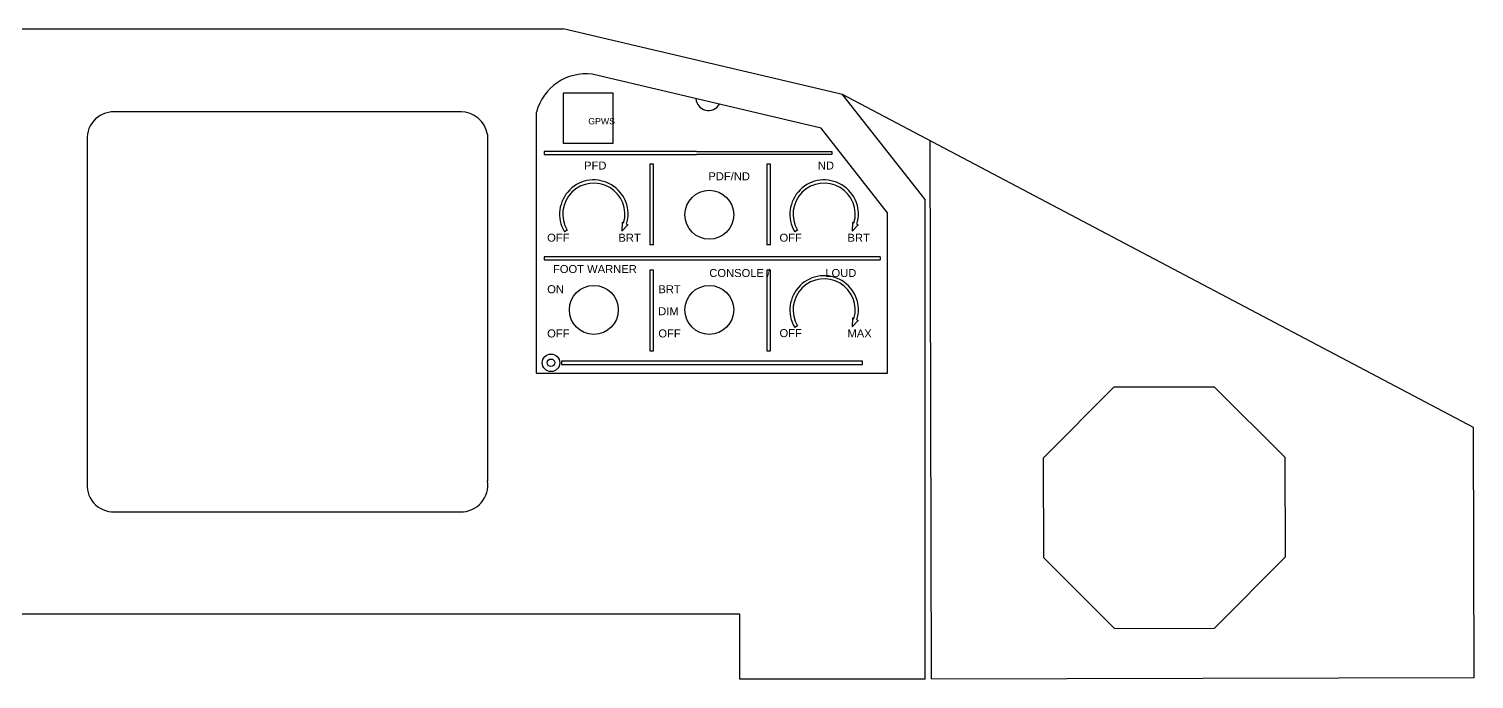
# Model space of a CAD drawing. Extents: x -28 to 311, y -2 to 142.
# Drawn here: x 116.92 to 139.67, y 34.48 to 44.71 of the extents above; entities that cross this region are included whole.
import ezdxf
from ezdxf.enums import TextEntityAlignment as Align

# ---------------------------------------------------------------- set-up
doc = ezdxf.new("R2010")
doc.units = 0
doc.header["$MEASUREMENT"] = 0
doc.layers.get('0').update_dxf_attribs({"linetype": 'CONTINUOUS'})
doc.styles.add('ARIAL', font='arial.ttf', dxfattribs={"height": 3.5})

msp = doc.modelspace()

# ---------------------------------------------------------------- linework, layer by layer
at = {"color": 5, "linetype": 'CONTINUOUS'}
for p, q in [((109.374, 44.714), (125.33, 44.714)), ((129.727, 43.679), (125.33, 44.714)), ((129.391, 43.151), (125.787, 44)), ((126.119, 43.703), (125.332, 43.703)), ((125.332, 43.703), (125.332, 42.917)), ((126.119, 42.917), (126.119, 43.703)), ((131.028, 42.026), (129.727, 43.679)), ((139.662, 38.438), (129.727, 43.679)), ((123.728, 43.409), (118.263, 43.409)), ((124.912, 39.293), (124.912, 43.403)), ((124.138, 43.053), (124.138, 37.597)), ((130.437, 41.821), (129.391, 43.151)), ((117.839, 42.922), (117.839, 37.597)), ((117.839, 42.922), (117.839, 37.597)), ((125.332, 42.917), (126.119, 42.917)), ((131.128, 34.481), (131.108, 42.95)), ((131.028, 34.478), (131.028, 42.026)), ((130.437, 39.293), (130.437, 41.821)), ((124.912, 39.293), (130.437, 39.293)), ((132.891, 37.961), (134.002, 39.077)), ((134.002, 39.077), (135.577, 39.081)), ((135.577, 39.081), (136.693, 37.97)), ((139.671, 34.501), (139.662, 38.438)), ((132.895, 36.386), (132.891, 37.961)), ((136.693, 37.97), (136.697, 36.395)), ((118.263, 37.11), (123.714, 37.11)), ((134.011, 35.275), (132.895, 36.386)), ((136.697, 36.395), (135.586, 35.279)), ((128.11, 35.502), (112.559, 35.502)), ((128.11, 34.478), (128.11, 35.502)), ((134.011, 35.275), (135.586, 35.279)), ((131.028, 34.478), (128.11, 34.478)), ((131.128, 34.481), (139.671, 34.501))]:
    msp.add_line(p, q, dxfattribs=at)
at = {"color": 1, "linetype": 'CONTINUOUS'}
for p, q in [((125.031, 42.785), (125.031, 42.735)), ((127.43, 42.785), (125.031, 42.785)), ((127.43, 42.785), (129.561, 42.785)), ((129.561, 42.785), (129.561, 42.735)), ((125.031, 42.735), (127.43, 42.735)), ((126.755, 42.587), (126.697, 42.587)), ((126.697, 42.587), (126.697, 41.315)), ((126.755, 41.315), (126.755, 42.587)), ((129.561, 42.735), (127.43, 42.735)), ((128.596, 42.587), (128.538, 42.587)), ((128.538, 42.587), (128.538, 41.315)), ((128.596, 41.315), (128.596, 42.587)), ((126.258, 41.669), (126.252, 41.53)), ((126.258, 41.669), (126.282, 41.659)), ((126.328, 41.639), (126.351, 41.628)), ((129.884, 41.669), (129.878, 41.53)), ((129.884, 41.669), (129.908, 41.659)), ((129.954, 41.639), (129.977, 41.628)), ((125.393, 41.547), (125.35, 41.521)), ((126.351, 41.628), (126.252, 41.53)), ((129.019, 41.547), (128.976, 41.521)), ((129.977, 41.628), (129.878, 41.53)), ((126.755, 41.315), (126.697, 41.315)), ((128.596, 41.315), (128.538, 41.315)), ((130.319, 41.126), (125.031, 41.126)), ((125.031, 41.126), (125.031, 41.077)), ((125.031, 41.077), (130.319, 41.077)), ((130.319, 41.126), (130.319, 41.077)), ((126.697, 40.914), (126.697, 39.644)), ((126.755, 40.914), (126.697, 40.914)), ((126.755, 39.644), (126.755, 40.914)), ((128.538, 40.914), (128.538, 39.644)), ((128.596, 40.914), (128.538, 40.914)), ((128.596, 39.644), (128.596, 40.914)), ((129.884, 40.163), (129.878, 40.024)), ((129.977, 40.122), (129.878, 40.024)), ((129.884, 40.163), (129.908, 40.152)), ((129.954, 40.132), (129.977, 40.122)), ((129.019, 40.04), (128.976, 40.015)), ((126.697, 39.644), (126.755, 39.644)), ((128.538, 39.644), (128.596, 39.644)), ((130.042, 39.482), (125.305, 39.482)), ((125.305, 39.482), (125.305, 39.433)), ((125.305, 39.433), (130.042, 39.433)), ((130.042, 39.433), (130.042, 39.482))]:
    msp.add_line(p, q, dxfattribs=at)
at = {"color": 5, "linetype": 'CONTINUOUS'}
for centre in [(127.631, 41.788), (125.813, 40.29), (127.631, 40.29)]:
    msp.add_circle(centre, 0.385, dxfattribs=at)
at = {"color": 7, "linetype": 'CONTINUOUS'}
for radius in [0.138, 0.0591]:
    msp.add_circle((125.138, 39.458), radius, dxfattribs=at)
at = {"color": 5, "linetype": 'CONTINUOUS'}
for centre, radius, start, end in [((125.686, 43.208), 0.798, 82.6432, 165.8768), ((118.256, 42.987), 0.422, 89.0216, 188.9214), ((123.721, 42.987), 0.422, 8.9214, 90.9784), ((118.256, 37.532), 0.422, 171.0786, 270.9784), ((123.721, 37.532), 0.422, 269.0216, 8.9214)]:
    msp.add_arc(centre, radius, start, end, dxfattribs=at)
at = {"color": 7, "linetype": 'CONTINUOUS'}
msp.add_arc((127.619, 43.632), 0.201, 184.6426, 328.8578, dxfattribs=at)
at = {"color": 1, "linetype": 'CONTINUOUS'}
for centre, radius, start in [((125.813, 41.797), 0.539, 342.9299), ((129.439, 41.797), 0.539, 342.9299), ((125.813, 41.797), 0.489, 343.6159), ((129.439, 41.797), 0.489, 343.6159), ((129.439, 40.29), 0.539, 342.9299), ((129.439, 40.29), 0.489, 343.6159)]:
    msp.add_arc(centre, radius, start, 210.7196, dxfattribs=at)

# ---------------------------------------------------------------- texts
at = {"color": 1, "style": 'ARIAL'}
for s, p in [('PFD', (125.66, 42.626)), ('OFF', (125.078, 41.49)), ('BRT', (126.2, 41.49)), ('OFF', (128.736, 41.49)), ('BRT', (129.806, 41.49)), ('ON', (125.079, 40.679)), ('BRT', (126.829, 40.679)), ('DIM', (126.826, 40.333)), ('OFF', (125.078, 39.983)), ('OFF', (126.829, 39.983)), ('OFF', (128.736, 39.988)), ('MAX', (129.806, 39.983))]:
    msp.add_text(s, height=0.126, dxfattribs=at).set_placement(p, align=Align.TOP_LEFT)
for s, height, p in [('ND', 0.126, (129.467, 42.563)), ('FOOT WARNER', 0.12598, (125.83, 40.934))]:
    msp.add_text(s, height=height, dxfattribs=at).set_placement(p, align=Align.MIDDLE_CENTER)
at = {"color": 1, "attachment_point": 1, "style": 'ARIAL'}
for s, insert, char_height in [('GPWS\\p\\p\\p\\pG/S', (125.726, 43.31, 0.039), 0.09843), ('PDF/ND\\p\\pX FR', (127.616, 42.457, 0.039), 0.12598), ('CONSOLE / \\p\\pFLOOR', (127.631, 40.934, 0.039), 0.12598), ('LOUD \\p\\pSPEAKER', (129.457, 40.934, 0.039), 0.12598)]:
    msp.add_mtext(s, dxfattribs=dict(at, insert=insert, char_height=char_height))

doc.saveas('drawing.dxf')
